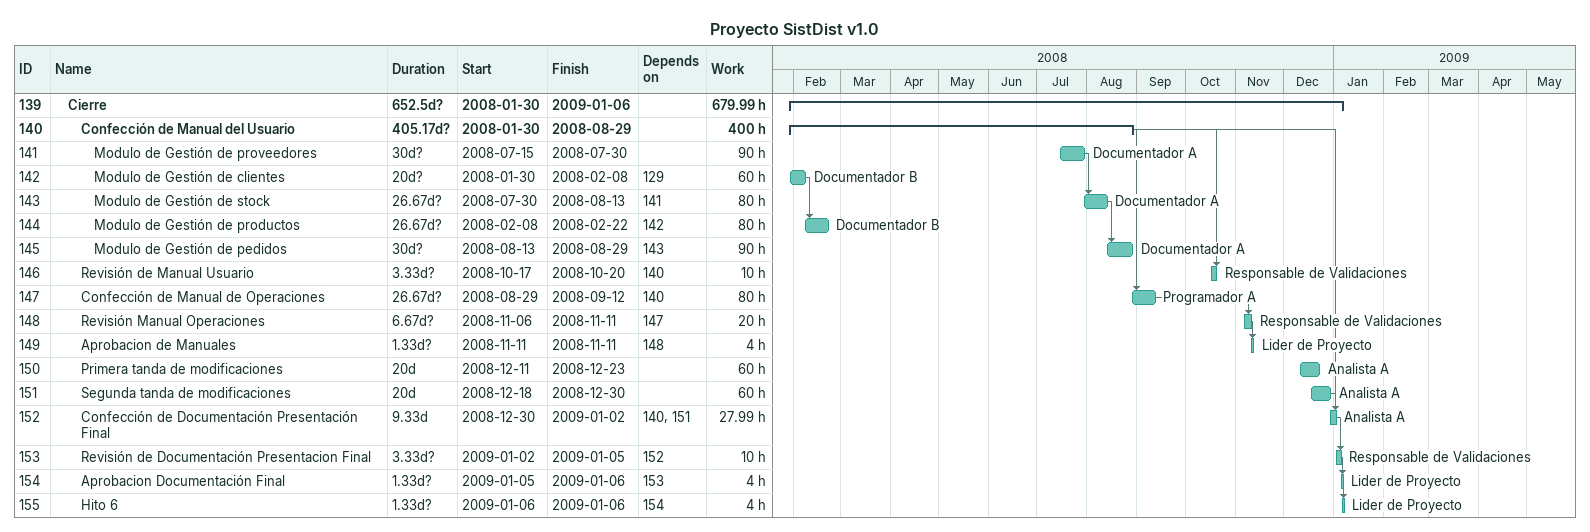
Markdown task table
Proyecto SistDist v1.0

| ID | Level | Task | Duration | Start | Finish | Predecessors | Resources | Work (h) |
|---|---|---|---|---|---|---|---|---|
| 139 | 2 | **Cierre** | 652.5d? | 2008-01-30 | 2009-01-06 |  |  | 679.99 |
| 140 | 3 | **Confección de Manual del Usuario** | 405.17d? | 2008-01-30 | 2008-08-29 |  |  | 400 |
| 141 | 4 | Modulo de Gestión de proveedores | 30d? | 2008-07-15 | 2008-07-30 |  | Documentador A | 90 |
| 142 | 4 | Modulo de Gestión de clientes | 20d? | 2008-01-30 | 2008-02-08 | 129 | Documentador B | 60 |
| 143 | 4 | Modulo de Gestión de stock | 26.67d? | 2008-07-30 | 2008-08-13 | 141 | Documentador A | 80 |
| 144 | 4 | Modulo de Gestión de productos | 26.67d? | 2008-02-08 | 2008-02-22 | 142 | Documentador B | 80 |
| 145 | 4 | Modulo de Gestión de pedidos | 30d? | 2008-08-13 | 2008-08-29 | 143 | Documentador A | 90 |
| 146 | 3 | Revisión de Manual Usuario | 3.33d? | 2008-10-17 | 2008-10-20 | 140 | Responsable de Validaciones | 10 |
| 147 | 3 | Confección de Manual de Operaciones | 26.67d? | 2008-08-29 | 2008-09-12 | 140 | Programador A | 80 |
| 148 | 3 | Revisión Manual Operaciones | 6.67d? | 2008-11-06 | 2008-11-11 | 147 | Responsable de Validaciones | 20 |
| 149 | 3 | Aprobacion de Manuales | 1.33d? | 2008-11-11 | 2008-11-11 | 148 | Lider de Proyecto | 4 |
| 150 | 3 | Primera tanda de modificaciones | 20d | 2008-12-11 | 2008-12-23 |  | Analista A | 60 |
| 151 | 3 | Segunda tanda de modificaciones | 20d | 2008-12-18 | 2008-12-30 |  | Analista A | 60 |
| 152 | 3 | Confección de Documentación Presentación Final | 9.33d | 2008-12-30 | 2009-01-02 | 140, 151 | Analista A | 27.99 |
| 153 | 3 | Revisión de Documentación Presentacion Final | 3.33d? | 2009-01-02 | 2009-01-05 | 152 | Responsable de Validaciones | 10 |
| 154 | 3 | Aprobacion Documentación Final | 1.33d? | 2009-01-05 | 2009-01-06 | 153 | Lider de Proyecto | 4 |
| 155 | 3 | Hito 6 | 1.33d? | 2009-01-06 | 2009-01-06 | 154 | Lider de Proyecto | 4 |
